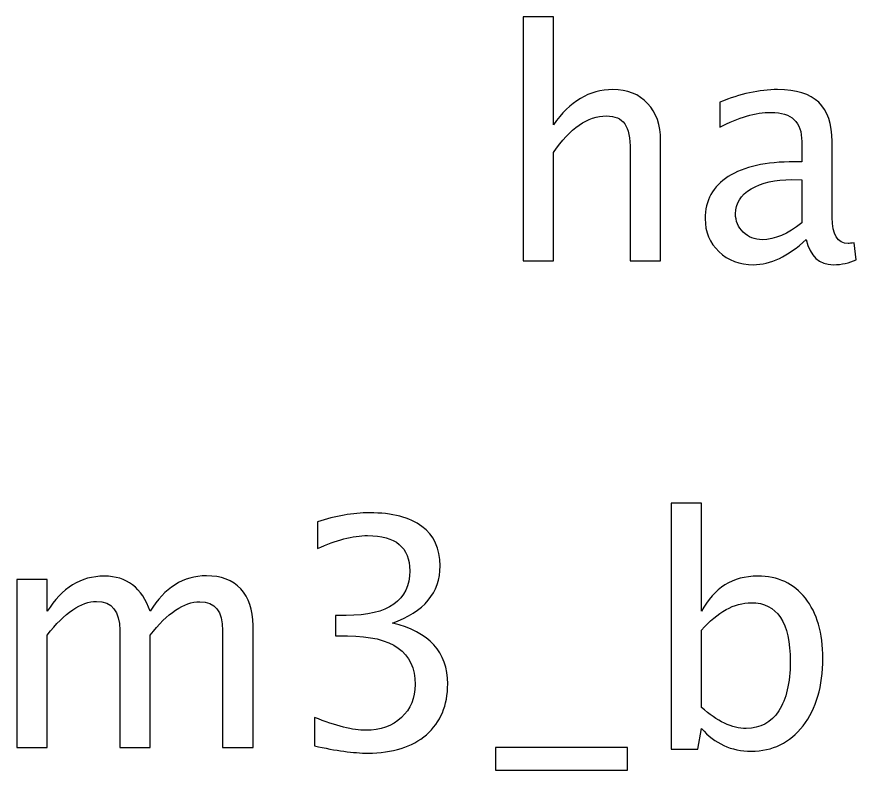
# Model space of a CAD drawing. Header units: centimetres. Extents: x -3.07 to 3.04, y -2 to 4.44.
# Drawn here: x -3.07 to -2.135, y 3.603 to 4.442 of the extents above; entities that cross this region are included whole.
import ezdxf

# ---------------------------------------------------------------- set-up
doc = ezdxf.new("R2010")
doc.units = ezdxf.units.CM
doc.header["$MEASUREMENT"] = 0
doc.layers.add('Layer 1', color=7, linetype='Continuous')

msp = doc.modelspace()

# ---------------------------------------------------------------- linework, layer by layer
at = {"layer": 'Layer 1'}
for points, knots in [([(-2.50577, 4.17044), (-2.50577, 4.17044), (-2.50577, 4.44243), (-2.50577, 4.44243), (-2.50577, 4.44243), (-2.50577, 4.44243), (-2.47191, 4.44243), (-2.47191, 4.44243), (-2.47191, 4.44243), (-2.47191, 4.44243), (-2.47191, 4.32208), (-2.47191, 4.32208), (-2.47191, 4.32208), (-2.45397, 4.34824), (-2.43198, 4.36129), (-2.406, 4.36129), (-2.406, 4.36129), (-2.38965, 4.36129), (-2.37666, 4.35618), (-2.36707, 4.34589), (-2.36707, 4.34589), (-2.35749, 4.33566), (-2.35267, 4.32184), (-2.35267, 4.30456), (-2.35267, 4.30456), (-2.35267, 4.30456), (-2.35267, 4.17044), (-2.35267, 4.17044), (-2.35267, 4.17044), (-2.35267, 4.17044), (-2.38653, 4.17044), (-2.38653, 4.17044), (-2.38653, 4.17044), (-2.38653, 4.17044), (-2.38653, 4.2935), (-2.38653, 4.2935), (-2.38653, 4.2935), (-2.38653, 4.30738), (-2.38859, 4.31726), (-2.39265, 4.32313), (-2.39265, 4.32313), (-2.39676, 4.32907), (-2.40353, 4.33201), (-2.41299, 4.33201), (-2.41299, 4.33201), (-2.43381, 4.33201), (-2.45344, 4.31843), (-2.47191, 4.29127), (-2.47191, 4.29127), (-2.47191, 4.29127), (-2.47191, 4.17044), (-2.47191, 4.17044), (-2.47191, 4.17044), (-2.47191, 4.17044), (-2.50577, 4.17044), (-2.50577, 4.17044)], [0, 0, 0, 0, 0.066667, 0.066667, 0.066667, 0.066667, 0.133333, 0.133333, 0.133333, 0.133333, 0.2, 0.2, 0.2, 0.2, 0.266667, 0.266667, 0.266667, 0.266667, 0.333333, 0.333333, 0.333333, 0.333333, 0.4, 0.4, 0.4, 0.4, 0.466667, 0.466667, 0.466667, 0.466667, 0.533333, 0.533333, 0.533333, 0.533333, 0.6, 0.6, 0.6, 0.6, 0.666667, 0.666667, 0.666667, 0.666667, 0.733333, 0.733333, 0.733333, 0.733333, 0.8, 0.8, 0.8, 0.8, 0.866667, 0.866667, 0.866667, 0.866667, 1, 1, 1, 1]), ([(-2.19045, 4.19425), (-2.21079, 4.17556), (-2.23037, 4.16621), (-2.24918, 4.16621), (-2.24918, 4.16621), (-2.26465, 4.16621), (-2.27752, 4.17103), (-2.2877, 4.18073), (-2.2877, 4.18073), (-2.29793, 4.19043), (-2.30304, 4.20266), (-2.30304, 4.21742), (-2.30304, 4.21742), (-2.30304, 4.23782), (-2.29446, 4.25352), (-2.27729, 4.26446), (-2.27729, 4.26446), (-2.26012, 4.27539), (-2.23548, 4.28086), (-2.20338, 4.28086), (-2.20338, 4.28086), (-2.20338, 4.28086), (-2.19544, 4.28086), (-2.19544, 4.28086), (-2.19544, 4.28086), (-2.19544, 4.28086), (-2.19544, 4.30338), (-2.19544, 4.30338), (-2.19544, 4.30338), (-2.19544, 4.32508), (-2.20673, 4.33589), (-2.22937, 4.33589), (-2.22937, 4.33589), (-2.24689, 4.33589), (-2.26606, 4.33037), (-2.28681, 4.31931), (-2.28681, 4.31931), (-2.28681, 4.31931), (-2.28681, 4.34718), (-2.28681, 4.34718), (-2.28681, 4.34718), (-2.264, 4.35659), (-2.24248, 4.36129), (-2.22231, 4.36129), (-2.22231, 4.36129), (-2.20156, 4.36129), (-2.18621, 4.35659), (-2.17639, 4.34712), (-2.17639, 4.34712), (-2.16652, 4.33766), (-2.16158, 4.32308), (-2.16158, 4.30338), (-2.16158, 4.30338), (-2.16158, 4.30338), (-2.16158, 4.21889), (-2.16158, 4.21889), (-2.16158, 4.21889), (-2.16158, 4.19954), (-2.15564, 4.18984), (-2.1437, 4.18984), (-2.1437, 4.18984), (-2.14223, 4.18984), (-2.14006, 4.19008), (-2.13718, 4.19055), (-2.13718, 4.19055), (-2.13718, 4.19055), (-2.13476, 4.17173), (-2.13476, 4.17173), (-2.13476, 4.17173), (-2.14247, 4.16803), (-2.15093, 4.16621), (-2.16022, 4.16621), (-2.16022, 4.16621), (-2.17604, 4.16621), (-2.18609, 4.17556), (-2.19045, 4.19425)], [0, 0, 0, 0, 0.05, 0.05, 0.05, 0.05, 0.1, 0.1, 0.1, 0.1, 0.15, 0.15, 0.15, 0.15, 0.2, 0.2, 0.2, 0.2, 0.25, 0.25, 0.25, 0.25, 0.3, 0.3, 0.3, 0.3, 0.35, 0.35, 0.35, 0.35, 0.4, 0.4, 0.4, 0.4, 0.45, 0.45, 0.45, 0.45, 0.5, 0.5, 0.5, 0.5, 0.55, 0.55, 0.55, 0.55, 0.6, 0.6, 0.6, 0.6, 0.65, 0.65, 0.65, 0.65, 0.7, 0.7, 0.7, 0.7, 0.75, 0.75, 0.75, 0.75, 0.8, 0.8, 0.8, 0.8, 0.85, 0.85, 0.85, 0.85, 0.9, 0.9, 0.9, 0.9, 1, 1, 1, 1]), ([(-2.19544, 4.21271), (-2.19544, 4.21271), (-2.19544, 4.26075), (-2.19544, 4.26075), (-2.19544, 4.26075), (-2.19544, 4.26075), (-2.20632, 4.2611), (-2.20632, 4.2611), (-2.20632, 4.2611), (-2.22514, 4.2611), (-2.2403, 4.25764), (-2.25189, 4.2507), (-2.25189, 4.2507), (-2.26341, 4.2437), (-2.26917, 4.23447), (-2.26917, 4.22295), (-2.26917, 4.22295), (-2.26917, 4.21489), (-2.26629, 4.20807), (-2.26059, 4.20248), (-2.26059, 4.20248), (-2.25483, 4.1969), (-2.24783, 4.19408), (-2.23954, 4.19408), (-2.23954, 4.19408), (-2.22543, 4.19408), (-2.21073, 4.20031), (-2.19544, 4.21271)], [0, 0, 0, 0, 0.125, 0.125, 0.125, 0.125, 0.25, 0.25, 0.25, 0.25, 0.375, 0.375, 0.375, 0.375, 0.5, 0.5, 0.5, 0.5, 0.625, 0.625, 0.625, 0.625, 0.75, 0.75, 0.75, 0.75, 1, 1, 1, 1]), ([(-2.34095, 3.62622), (-2.34095, 3.62622), (-2.34095, 3.90033), (-2.34095, 3.90033), (-2.34095, 3.90033), (-2.34095, 3.90033), (-2.30709, 3.90033), (-2.30709, 3.90033), (-2.30709, 3.90033), (-2.30709, 3.90033), (-2.30709, 3.77998), (-2.30709, 3.77998), (-2.30709, 3.77998), (-2.29321, 3.80614), (-2.27234, 3.81919), (-2.24453, 3.81919), (-2.24453, 3.81919), (-2.22201, 3.81919), (-2.20431, 3.81102), (-2.19137, 3.79462), (-2.19137, 3.79462), (-2.17844, 3.77821), (-2.17197, 3.75581), (-2.17197, 3.72741), (-2.17197, 3.72741), (-2.17197, 3.69649), (-2.17932, 3.6715), (-2.19396, 3.65256), (-2.19396, 3.65256), (-2.2086, 3.63357), (-2.22789, 3.62411), (-2.25176, 3.62411), (-2.25176, 3.62411), (-2.27392, 3.62411), (-2.29239, 3.63257), (-2.30709, 3.64957), (-2.30709, 3.64957), (-2.30709, 3.64957), (-2.3112, 3.62622), (-2.3112, 3.62622), (-2.3112, 3.62622), (-2.3112, 3.62622), (-2.34095, 3.62622), (-2.34095, 3.62622)], [0, 0, 0, 0, 0.083333, 0.083333, 0.083333, 0.083333, 0.166667, 0.166667, 0.166667, 0.166667, 0.25, 0.25, 0.25, 0.25, 0.333333, 0.333333, 0.333333, 0.333333, 0.416667, 0.416667, 0.416667, 0.416667, 0.5, 0.5, 0.5, 0.5, 0.583333, 0.583333, 0.583333, 0.583333, 0.666667, 0.666667, 0.666667, 0.666667, 0.75, 0.75, 0.75, 0.75, 0.833333, 0.833333, 0.833333, 0.833333, 1, 1, 1, 1]), ([(-2.7383, 3.6301), (-2.7383, 3.6301), (-2.7383, 3.66185), (-2.7383, 3.66185), (-2.7383, 3.66185), (-2.71407, 3.65221), (-2.69508, 3.64739), (-2.68115, 3.64739), (-2.68115, 3.64739), (-2.66474, 3.64739), (-2.65151, 3.65209), (-2.64134, 3.66156), (-2.64134, 3.66156), (-2.63117, 3.67103), (-2.62611, 3.68337), (-2.62611, 3.69854), (-2.62611, 3.69854), (-2.62611, 3.73453), (-2.65116, 3.75252), (-2.70125, 3.75252), (-2.70125, 3.75252), (-2.70125, 3.75252), (-2.71466, 3.75252), (-2.71466, 3.75252), (-2.71466, 3.75252), (-2.71466, 3.75252), (-2.71466, 3.77527), (-2.71466, 3.77527), (-2.71466, 3.77527), (-2.71466, 3.77527), (-2.70278, 3.77545), (-2.70278, 3.77545), (-2.70278, 3.77545), (-2.65569, 3.77545), (-2.63211, 3.79203), (-2.63211, 3.82525), (-2.63211, 3.82525), (-2.63211, 3.8513), (-2.64775, 3.86435), (-2.67897, 3.86435), (-2.67897, 3.86435), (-2.69573, 3.86435), (-2.71431, 3.85953), (-2.73477, 3.84989), (-2.73477, 3.84989), (-2.73477, 3.84989), (-2.73477, 3.87952), (-2.73477, 3.87952), (-2.73477, 3.87952), (-2.71472, 3.88634), (-2.69537, 3.88975), (-2.6768, 3.88975), (-2.6768, 3.88975), (-2.65151, 3.88975), (-2.63205, 3.88469), (-2.61853, 3.87458), (-2.61853, 3.87458), (-2.605, 3.86453), (-2.59824, 3.84989), (-2.59824, 3.83072), (-2.59824, 3.83072), (-2.59824, 3.80079), (-2.61594, 3.77945), (-2.65139, 3.76675), (-2.65139, 3.76675), (-2.6103, 3.75716), (-2.58978, 3.73464), (-2.58978, 3.69907), (-2.58978, 3.69907), (-2.58978, 3.67508), (-2.59771, 3.65621), (-2.61353, 3.64251), (-2.61353, 3.64251), (-2.62935, 3.62881), (-2.6511, 3.62199), (-2.67874, 3.62199), (-2.67874, 3.62199), (-2.69449, 3.62199), (-2.71431, 3.62469), (-2.7383, 3.6301)], [0, 0, 0, 0, 0.047619, 0.047619, 0.047619, 0.047619, 0.095238, 0.095238, 0.095238, 0.095238, 0.142857, 0.142857, 0.142857, 0.142857, 0.190476, 0.190476, 0.190476, 0.190476, 0.238095, 0.238095, 0.238095, 0.238095, 0.285714, 0.285714, 0.285714, 0.285714, 0.333333, 0.333333, 0.333333, 0.333333, 0.380952, 0.380952, 0.380952, 0.380952, 0.428571, 0.428571, 0.428571, 0.428571, 0.47619, 0.47619, 0.47619, 0.47619, 0.52381, 0.52381, 0.52381, 0.52381, 0.571429, 0.571429, 0.571429, 0.571429, 0.619048, 0.619048, 0.619048, 0.619048, 0.666667, 0.666667, 0.666667, 0.666667, 0.714286, 0.714286, 0.714286, 0.714286, 0.761905, 0.761905, 0.761905, 0.761905, 0.809524, 0.809524, 0.809524, 0.809524, 0.857143, 0.857143, 0.857143, 0.857143, 0.904762, 0.904762, 0.904762, 0.904762, 1, 1, 1, 1]), ([(-3.06979, 3.62834), (-3.06979, 3.62834), (-3.06979, 3.81531), (-3.06979, 3.81531), (-3.06979, 3.81531), (-3.06979, 3.81531), (-3.03593, 3.81531), (-3.03593, 3.81531), (-3.03593, 3.81531), (-3.03593, 3.81531), (-3.03593, 3.77998), (-3.03593, 3.77998), (-3.03593, 3.77998), (-3.0194, 3.80614), (-2.99824, 3.81919), (-2.97231, 3.81919), (-2.97231, 3.81919), (-2.94732, 3.81919), (-2.93033, 3.80614), (-2.92127, 3.77998), (-2.92127, 3.77998), (-2.90522, 3.80638), (-2.88429, 3.81955), (-2.8586, 3.81955), (-2.8586, 3.81955), (-2.84219, 3.81955), (-2.82943, 3.81473), (-2.82032, 3.80502), (-2.82032, 3.80502), (-2.81121, 3.79532), (-2.80662, 3.78174), (-2.80662, 3.76428), (-2.80662, 3.76428), (-2.80662, 3.76428), (-2.80662, 3.62834), (-2.80662, 3.62834), (-2.80662, 3.62834), (-2.80662, 3.62834), (-2.84049, 3.62834), (-2.84049, 3.62834), (-2.84049, 3.62834), (-2.84049, 3.62834), (-2.84049, 3.75869), (-2.84049, 3.75869), (-2.84049, 3.75869), (-2.84049, 3.77998), (-2.84895, 3.79062), (-2.86589, 3.79062), (-2.86589, 3.79062), (-2.88347, 3.79062), (-2.90193, 3.77821), (-2.92127, 3.75334), (-2.92127, 3.75334), (-2.92127, 3.75334), (-2.92127, 3.62834), (-2.92127, 3.62834), (-2.92127, 3.62834), (-2.92127, 3.62834), (-2.95514, 3.62834), (-2.95514, 3.62834), (-2.95514, 3.62834), (-2.95514, 3.62834), (-2.95514, 3.75881), (-2.95514, 3.75881), (-2.95514, 3.75881), (-2.95514, 3.78027), (-2.96372, 3.79097), (-2.98095, 3.79097), (-2.98095, 3.79097), (-2.99806, 3.79097), (-3.01641, 3.77851), (-3.03593, 3.75352), (-3.03593, 3.75352), (-3.03593, 3.75352), (-3.03593, 3.62834), (-3.03593, 3.62834), (-3.03593, 3.62834), (-3.03593, 3.62834), (-3.06979, 3.62834), (-3.06979, 3.62834)], [0, 0, 0, 0, 0.047619, 0.047619, 0.047619, 0.047619, 0.095238, 0.095238, 0.095238, 0.095238, 0.142857, 0.142857, 0.142857, 0.142857, 0.190476, 0.190476, 0.190476, 0.190476, 0.238095, 0.238095, 0.238095, 0.238095, 0.285714, 0.285714, 0.285714, 0.285714, 0.333333, 0.333333, 0.333333, 0.333333, 0.380952, 0.380952, 0.380952, 0.380952, 0.428571, 0.428571, 0.428571, 0.428571, 0.47619, 0.47619, 0.47619, 0.47619, 0.52381, 0.52381, 0.52381, 0.52381, 0.571429, 0.571429, 0.571429, 0.571429, 0.619048, 0.619048, 0.619048, 0.619048, 0.666667, 0.666667, 0.666667, 0.666667, 0.714286, 0.714286, 0.714286, 0.714286, 0.761905, 0.761905, 0.761905, 0.761905, 0.809524, 0.809524, 0.809524, 0.809524, 0.857143, 0.857143, 0.857143, 0.857143, 0.904762, 0.904762, 0.904762, 0.904762, 1, 1, 1, 1]), ([(-2.30709, 3.67291), (-2.28962, 3.65733), (-2.27298, 3.64951), (-2.25717, 3.64951), (-2.25717, 3.64951), (-2.24159, 3.64951), (-2.22953, 3.65603), (-2.22107, 3.66903), (-2.22107, 3.66903), (-2.21254, 3.68202), (-2.20831, 3.70031), (-2.20831, 3.72394), (-2.20831, 3.72394), (-2.20831, 3.76769), (-2.22277, 3.78956), (-2.2517, 3.78956), (-2.2517, 3.78956), (-2.27063, 3.78956), (-2.28909, 3.77933), (-2.30709, 3.75881), (-2.30709, 3.75881), (-2.30709, 3.75881), (-2.30709, 3.67291), (-2.30709, 3.67291)], [0, 0, 0, 0, 0.142857, 0.142857, 0.142857, 0.142857, 0.285714, 0.285714, 0.285714, 0.285714, 0.428571, 0.428571, 0.428571, 0.428571, 0.571429, 0.571429, 0.571429, 0.571429, 0.714286, 0.714286, 0.714286, 0.714286, 1, 1, 1, 1]), ([(-2.53639, 3.60294), (-2.53639, 3.60294), (-2.53639, 3.62834), (-2.53639, 3.62834), (-2.53639, 3.62834), (-2.53639, 3.62834), (-2.38964, 3.62834), (-2.38964, 3.62834), (-2.38964, 3.62834), (-2.38964, 3.62834), (-2.38964, 3.60294), (-2.38964, 3.60294), (-2.38964, 3.60294), (-2.38964, 3.60294), (-2.53639, 3.60294), (-2.53639, 3.60294)], [0, 0, 0, 0, 0.2, 0.2, 0.2, 0.2, 0.4, 0.4, 0.4, 0.4, 0.6, 0.6, 0.6, 0.6, 1, 1, 1, 1])]:
    msp.add_open_spline(points, degree=3, knots=knots, dxfattribs=at)

doc.saveas('drawing.dxf')
